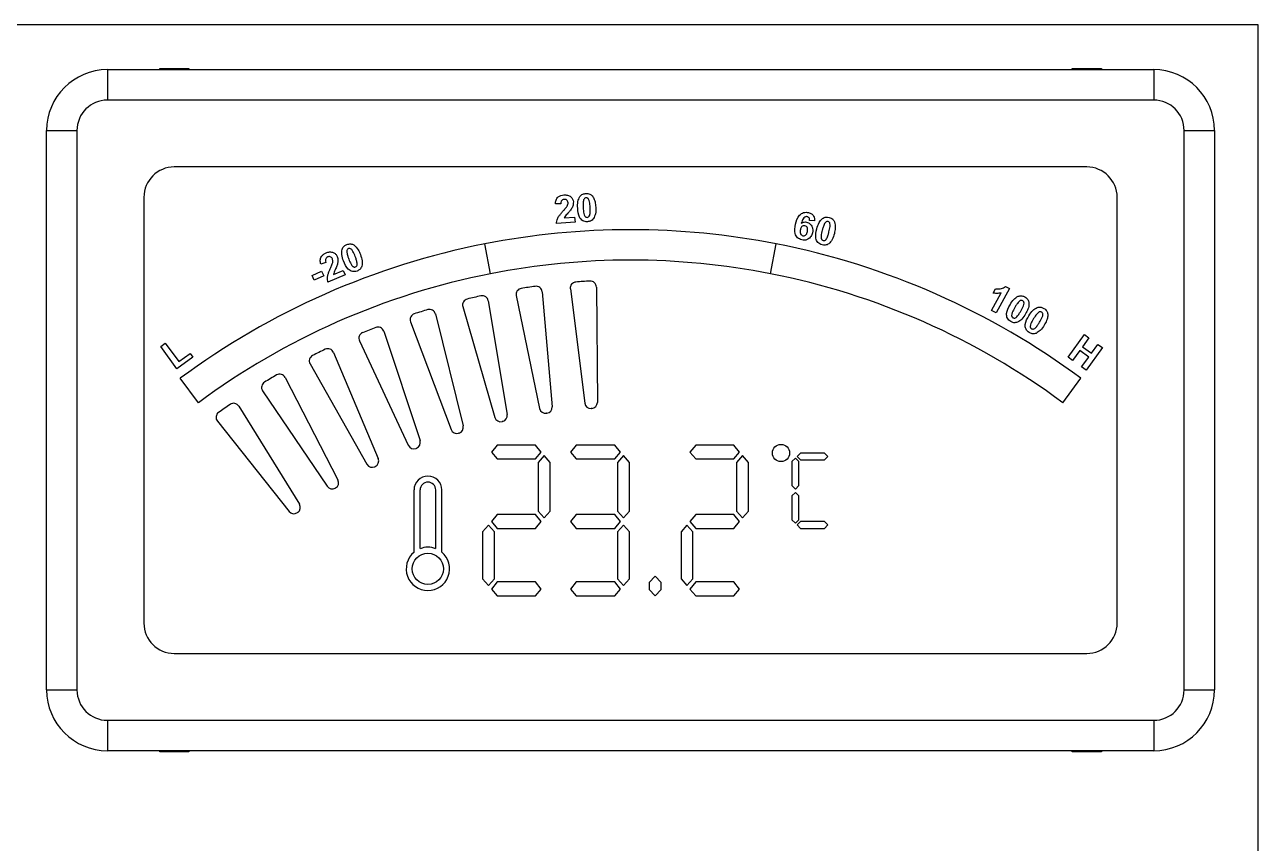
# Model space of a CAD drawing. Header units: millimetres. Extents: x 0 to 279, y 0 to 216.
# Drawn here: x 213.48 to 221.93, y 196.44 to 202.05 of the extents above; entities that cross this region are included whole.
import ezdxf

# ---------------------------------------------------------------- set-up
doc = ezdxf.new("R2010")
doc.units = ezdxf.units.MM

msp = doc.modelspace()

# ---------------------------------------------------------------- linework, layer by layer
at = {"color": 7, "linetype": 'Continuous', "lineweight": 25}
for p, q in [((221.9322, 202.0477), (213.3322, 202.0477)), ((221.9322, 183.2544), (221.9322, 202.0477)), ((214.0489, 201.7394), (221.2156, 201.7394)), ((214.0489, 201.7394), (214.0489, 201.5311)), ((214.4072, 201.7477), (214.6072, 201.7477)), ((214.4072, 201.7394), (214.4072, 201.7477)), ((214.6072, 201.7477), (214.6072, 201.7394)), ((220.6572, 201.7477), (220.8572, 201.7477)), ((220.6572, 201.7394), (220.6572, 201.7477)), ((220.8572, 201.7477), (220.8572, 201.7394)), ((221.2156, 201.7394), (221.2156, 201.5311)), ((221.2156, 201.5311), (214.0489, 201.5311)), ((213.6322, 197.4894), (213.6322, 201.3227)), ((213.6322, 201.3227), (213.8406, 201.3227)), ((213.8406, 201.3227), (213.8406, 197.4894)), ((221.4239, 197.4894), (221.4239, 201.3227)), ((221.4239, 201.3227), (221.6322, 201.3227)), ((221.6322, 201.3227), (221.6322, 197.4894)), ((220.7572, 201.0727), (214.5072, 201.0727)), ((214.2989, 200.8644), (214.2989, 197.9477)), ((220.9656, 197.9477), (220.9656, 200.8644)), ((217.1539, 200.8189), (217.1173, 200.8195)), ((217.2519, 200.6954), (217.1243, 200.6846)), ((217.1768, 200.7231), (217.2491, 200.7292)), ((217.2491, 200.7292), (217.2519, 200.6954)), ((218.8932, 200.7027), (218.8581, 200.7068)), ((216.6739, 200.3412), (216.6337, 200.5456)), ((218.5906, 200.3412), (218.6307, 200.5456)), ((215.4506, 200.3294), (215.5155, 200.3586)), ((215.5457, 200.4185), (215.511, 200.4077)), ((215.5155, 200.3586), (215.5304, 200.3256)), ((215.5972, 200.3353), (215.6634, 200.3636)), ((215.6634, 200.3636), (215.6767, 200.3327)), ((215.4654, 200.2964), (215.4506, 200.3294)), ((215.5304, 200.3256), (215.4654, 200.2964)), ((215.6767, 200.3327), (215.5597, 200.2827)), ((216.8493, 200.191), (217.0092, 199.4174)), ((217.0261, 200.2168), (217.0947, 199.4299)), ((217.2198, 200.2375), (217.319, 199.4539)), ((217.398, 200.2496), (217.4052, 199.4597)), ((220.1049, 200.0896), (220.1697, 200.2104)), ((220.1153, 200.2083), (220.1309, 200.2373)), ((220.2269, 200.2403), (220.137, 200.0725)), ((220.2009, 200.2542), (220.2269, 200.2403)), ((216.4836, 200.1157), (216.7032, 199.3569)), ((216.6578, 200.1552), (216.7875, 199.376)), ((216.1248, 200.0121), (216.4029, 199.2728)), ((216.2955, 200.0652), (216.4854, 199.2984)), ((220.137, 200.0725), (220.1049, 200.0896)), ((215.9412, 199.9471), (216.1903, 199.1975)), ((214.414, 199.8436), (214.4453, 199.8661)), ((214.5247, 199.69), (214.414, 199.8436)), ((214.4453, 199.8661), (214.5372, 199.7387)), ((215.7752, 199.881), (216.11, 199.1655)), ((220.6292, 199.7689), (220.7405, 199.9237)), ((220.7717, 199.9013), (220.7279, 199.8403)), ((220.7405, 199.9237), (220.7717, 199.9013)), ((220.7892, 199.7964), (220.833, 199.8573)), ((220.833, 199.8573), (220.8642, 199.8348)), ((214.6337, 199.7686), (214.5247, 199.69)), ((214.5372, 199.7387), (214.6149, 199.7947)), ((214.6149, 199.7947), (214.6337, 199.7686)), ((215.5972, 199.8019), (215.9039, 199.0739)), ((220.6605, 199.7464), (220.6292, 199.7689)), ((220.7091, 199.8141), (220.6605, 199.7464)), ((220.7704, 199.7702), (220.7091, 199.8141)), ((220.7217, 199.7025), (220.7704, 199.7702)), ((220.7279, 199.8403), (220.7892, 199.7964)), ((220.8642, 199.8348), (220.753, 199.68)), ((215.4369, 199.7231), (215.8263, 199.0358)), ((220.753, 199.68), (220.7217, 199.7025)), ((214.6719, 199.4571), (214.5479, 199.6245)), ((215.2656, 199.6303), (215.628, 198.9284)), ((220.5926, 199.4571), (220.7166, 199.6245)), ((215.1119, 199.5392), (215.5536, 198.8844)), ((214.9483, 199.4335), (215.3642, 198.7619)), ((217.0592, 199.3851), (217.0561, 199.3846)), ((217.3663, 199.4178), (217.3632, 199.4175)), ((214.8022, 199.3307), (215.2936, 198.7122)), ((216.7556, 199.3286), (216.7525, 199.3279)), ((216.4573, 199.2486), (216.4543, 199.2477)), ((216.7188, 199.167), (216.6797, 199.1194)), ((216.9801, 199.167), (216.7188, 199.167)), ((217.0192, 199.1194), (216.9801, 199.167)), ((217.2587, 199.167), (217.2206, 199.1194)), ((217.5251, 199.167), (217.2587, 199.167)), ((217.5631, 199.1194), (217.5251, 199.167)), ((218.0785, 199.167), (218.0394, 199.1194)), ((218.3398, 199.167), (218.0785, 199.167)), ((218.3789, 199.1194), (218.3398, 199.167)), ((216.1661, 199.1457), (216.1632, 199.1445)), ((216.6797, 199.1194), (216.7188, 199.0718)), ((216.9801, 199.0718), (217.0192, 199.1194)), ((217.0398, 199.0952), (216.9991, 199.0478)), ((217.0806, 199.0478), (217.0398, 199.0952)), ((217.2206, 199.1194), (217.2587, 199.0718)), ((217.5251, 199.0718), (217.5631, 199.1194)), ((217.5837, 199.0952), (217.5429, 199.0478)), ((217.6245, 199.0478), (217.5837, 199.0952)), ((218.0394, 199.1194), (218.0785, 199.0718)), ((218.3398, 199.0718), (218.3789, 199.1194)), ((218.3995, 199.0952), (218.3587, 199.0478)), ((218.4403, 199.0478), (218.3995, 199.0952)), ((218.797, 199.1126), (218.7737, 199.0886)), ((218.7737, 199.0886), (218.797, 199.065)), ((218.9605, 199.1126), (218.797, 199.1126)), ((218.9838, 199.0886), (218.9605, 199.1126)), ((218.9605, 199.065), (218.9838, 199.0886)), ((215.8839, 199.0204), (215.881, 199.019)), ((216.7188, 199.0718), (216.9801, 199.0718)), ((216.9991, 199.0478), (216.9991, 198.7151)), ((217.0806, 198.7151), (217.0806, 199.0478)), ((217.2587, 199.0718), (217.5251, 199.0718)), ((217.5429, 199.0478), (217.5429, 198.7151)), ((217.6245, 198.7151), (217.6245, 199.0478)), ((218.0785, 199.0718), (218.3398, 199.0718)), ((218.3587, 199.0478), (218.3587, 198.7151)), ((218.4403, 198.7151), (218.4403, 199.0478)), ((218.7616, 199.077), (218.7378, 199.0535)), ((218.7378, 199.0535), (218.7378, 198.8896)), ((218.7854, 199.0535), (218.7616, 199.077)), ((218.7854, 198.8896), (218.7854, 199.0535)), ((218.797, 199.065), (218.9605, 199.065)), ((215.6122, 198.8735), (215.6094, 198.8719)), ((216.1492, 198.4327), (216.1492, 198.8594)), ((216.1908, 198.4572), (216.1908, 198.8594)), ((216.2978, 198.4572), (216.2978, 198.8594)), ((216.3395, 198.4327), (216.3395, 198.8594)), ((218.7378, 198.8896), (218.7616, 198.8659)), ((218.7616, 198.8426), (218.7378, 198.8192)), ((218.7616, 198.8659), (218.7854, 198.8896)), ((218.7854, 198.8192), (218.7616, 198.8426)), ((218.7378, 198.8192), (218.7378, 198.6554)), ((218.7854, 198.6554), (218.7854, 198.8192)), ((215.3528, 198.7059), (215.3502, 198.7041)), ((216.7188, 198.6911), (216.6797, 198.6435)), ((216.9801, 198.6911), (216.7188, 198.6911)), ((217.0192, 198.6435), (216.9801, 198.6911)), ((216.9991, 198.7151), (217.0398, 198.6677)), ((217.0398, 198.6677), (217.0806, 198.7151)), ((217.2587, 198.6911), (217.2206, 198.6435)), ((217.5251, 198.6911), (217.2587, 198.6911)), ((217.5631, 198.6435), (217.5251, 198.6911)), ((217.5429, 198.7151), (217.5837, 198.6677)), ((217.5837, 198.6677), (217.6245, 198.7151)), ((218.0785, 198.6911), (218.0394, 198.6435)), ((218.3398, 198.6911), (218.0785, 198.6911)), ((218.3789, 198.6435), (218.3398, 198.6911)), ((218.3587, 198.7151), (218.3995, 198.6677)), ((218.3995, 198.6677), (218.4403, 198.7151)), ((216.6591, 198.6193), (216.6183, 198.5728)), ((216.6999, 198.5728), (216.6591, 198.6193)), ((216.6797, 198.6435), (216.7188, 198.5959)), ((216.7188, 198.5959), (216.9801, 198.5959)), ((216.9801, 198.5959), (217.0192, 198.6435)), ((217.2206, 198.6435), (217.2587, 198.5959)), ((217.2587, 198.5959), (217.5251, 198.5959)), ((217.5251, 198.5959), (217.5631, 198.6435)), ((217.5837, 198.6193), (217.5429, 198.5728)), ((217.6245, 198.5728), (217.5837, 198.6193)), ((218.0188, 198.6193), (217.978, 198.5728)), ((218.0596, 198.5728), (218.0188, 198.6193)), ((218.0394, 198.6435), (218.0785, 198.5959)), ((218.0785, 198.5959), (218.3398, 198.5959)), ((218.3398, 198.5959), (218.3789, 198.6435)), ((218.7378, 198.6554), (218.7616, 198.6318)), ((218.7616, 198.6318), (218.7854, 198.6554)), ((218.797, 198.6435), (218.7737, 198.6197)), ((218.7737, 198.6197), (218.797, 198.5959)), ((218.9605, 198.6435), (218.797, 198.6435)), ((218.797, 198.5959), (218.9605, 198.5959)), ((218.9838, 198.6197), (218.9605, 198.6435)), ((218.9605, 198.5959), (218.9838, 198.6197)), ((216.6183, 198.5728), (216.6183, 198.2513)), ((216.6999, 198.2513), (216.6999, 198.5728)), ((217.5429, 198.5728), (217.5429, 198.2513)), ((217.6245, 198.2513), (217.6245, 198.5728)), ((217.978, 198.5728), (217.978, 198.2513)), ((218.0596, 198.2513), (218.0596, 198.5728)), ((216.6183, 198.2513), (216.6591, 198.2048)), ((216.6591, 198.2048), (216.6999, 198.2513)), ((217.5429, 198.2513), (217.5837, 198.2048)), ((217.5837, 198.2048), (217.6245, 198.2513)), ((217.8012, 198.2696), (217.7605, 198.2243)), ((217.842, 198.2243), (217.8012, 198.2696)), ((217.978, 198.2513), (218.0188, 198.2048)), ((218.0188, 198.2048), (218.0596, 198.2513)), ((216.7188, 198.2288), (216.6797, 198.1808)), ((216.6797, 198.1808), (216.7188, 198.1336)), ((216.9801, 198.2288), (216.7188, 198.2288)), ((217.0192, 198.1808), (216.9801, 198.2288)), ((216.9801, 198.1336), (217.0192, 198.1808)), ((217.2587, 198.2288), (217.2206, 198.1808)), ((217.2206, 198.1808), (217.2587, 198.1336)), ((217.5251, 198.2288), (217.2587, 198.2288)), ((217.5631, 198.1808), (217.5251, 198.2288)), ((217.5251, 198.1336), (217.5631, 198.1808)), ((217.7605, 198.2243), (217.7605, 198.1782)), ((217.7605, 198.1782), (217.8012, 198.1336)), ((217.8012, 198.1336), (217.842, 198.1782)), ((217.842, 198.1782), (217.842, 198.2243)), ((218.0785, 198.2288), (218.0394, 198.1808)), ((218.0394, 198.1808), (218.0785, 198.1336)), ((218.3398, 198.2288), (218.0785, 198.2288)), ((218.3789, 198.1808), (218.3398, 198.2288)), ((218.3398, 198.1336), (218.3789, 198.1808)), ((216.7188, 198.1336), (216.9801, 198.1336)), ((217.2587, 198.1336), (217.5251, 198.1336)), ((218.0785, 198.1336), (218.3398, 198.1336)), ((214.5072, 197.7394), (220.7572, 197.7394)), ((213.6322, 197.4894), (213.8406, 197.4894)), ((221.4239, 197.4894), (221.6322, 197.4894)), ((214.0489, 197.2811), (221.2156, 197.2811)), ((214.0489, 197.2811), (214.0489, 197.0727)), ((221.2156, 197.2811), (221.2156, 197.0727)), ((221.2156, 197.0727), (214.0489, 197.0727)), ((214.4072, 197.0644), (214.4072, 197.0727)), ((214.6072, 197.0644), (214.4072, 197.0644)), ((214.6072, 197.0727), (214.6072, 197.0644)), ((220.6572, 197.0644), (220.6572, 197.0727)), ((220.8572, 197.0644), (220.6572, 197.0644)), ((220.8572, 197.0727), (220.8572, 197.0644))]:
    msp.add_line(p, q, dxfattribs=at)
for centre, radius in [((218.6629, 199.1126), 0.0592), ((216.2443, 198.3186), 0.1069)]:
    msp.add_circle(centre, radius, dxfattribs=at)
for centre, radius, start, end in [((214.0489, 201.3227), 0.4167, 90, 180), ((221.2156, 201.3227), 0.4167, 0, 90), ((214.0489, 201.3227), 0.2083, 90, 180), ((221.2156, 201.3227), 0.2083, 0, 90), ((214.5072, 200.8644), 0.2083, 90, 180), ((220.7572, 200.8644), 0.2083, 0, 90), ((217.6322, 195.462), 5.1807, 78.88759, 101.11241), ((217.6322, 195.462), 5.1807, 101.11241, 126.53816), ((217.6322, 195.462), 5.1807, 53.46184, 78.88759), ((217.6322, 195.462), 4.9724, 78.88759, 101.11241), ((217.6322, 195.462), 4.9724, 101.11241, 126.53816), ((217.2611, 200.2428), 0.0417, 94.43891, 187.21673), ((217.6322, 195.462), 4.8368, 93.29802, 94.43891), ((217.3564, 200.2492), 0.0417, 0.5202, 93.29802), ((217.6322, 195.462), 4.9724, 53.46184, 78.88759), ((217.6322, 195.462), 4.8368, 102.22659, 103.36748), ((216.6167, 200.1484), 0.0417, 9.44878, 102.22659), ((216.8901, 200.1994), 0.0417, 98.9032, 191.68101), ((217.6322, 195.462), 4.8368, 97.76231, 98.9032), ((216.9846, 200.2132), 0.0417, 4.98449, 97.76231), ((216.255, 200.0551), 0.0417, 13.91306, 106.69088), ((216.5236, 200.1272), 0.0417, 103.36748, 196.1453), ((216.1638, 200.0268), 0.0417, 107.83177, 200.60959), ((217.6322, 195.462), 4.8368, 106.69088, 107.83177), ((215.813, 199.8987), 0.0417, 112.29605, 205.07387), ((217.6322, 195.462), 4.8368, 111.15516, 112.29605), ((215.9017, 199.934), 0.0417, 18.37735, 111.15516), ((215.4732, 199.7436), 0.0417, 116.76034, 209.53816), ((217.6322, 195.462), 4.8368, 115.61945, 116.76034), ((215.5588, 199.7857), 0.0417, 22.84163, 115.61945), ((215.1464, 199.5625), 0.0417, 121.22463, 214.00244), ((217.6322, 195.462), 4.8368, 120.08374, 121.22463), ((215.2286, 199.6112), 0.0417, 27.30592, 120.08374), ((217.6322, 195.462), 4.8368, 124.54802, 125.68891), ((214.9129, 199.4115), 0.0417, 31.7702, 124.54802), ((217.0532, 199.4263), 0.0417, 278.30979, 4.98449), ((217.3603, 199.4591), 0.0417, 187.21673, 273.89142), ((217.3635, 199.4593), 0.0417, 273.84551, 0.5202), ((214.8348, 199.3566), 0.0417, 125.68891, 218.46673), ((216.7433, 199.3685), 0.0417, 196.1453, 282.82), ((216.7464, 199.3692), 0.0417, 282.77408, 9.44878), ((217.05, 199.4258), 0.0417, 191.68101, 278.35571), ((216.4419, 199.2874), 0.0417, 200.60959, 287.28428), ((216.445, 199.2884), 0.0417, 287.23837, 13.91306), ((216.1507, 199.1844), 0.0417, 291.70265, 18.37735), ((216.1477, 199.1832), 0.0417, 205.07387, 291.74857), ((215.8626, 199.0563), 0.0417, 209.53816, 296.21285), ((215.8655, 199.0578), 0.0417, 296.16694, 22.84163), ((215.591, 198.9093), 0.0417, 300.63122, 27.30592), ((216.2443, 198.8594), 0.0951, 0, 180), ((215.5882, 198.9077), 0.0417, 214.00244, 300.67714), ((216.2443, 198.8594), 0.0535, 0, 180), ((215.3288, 198.74), 0.0417, 305.09551, 31.7702), ((215.3262, 198.7381), 0.0417, 218.46673, 305.14142), ((216.2443, 198.3186), 0.1485, 129.83844, 50.16156), ((216.2443, 198.3186), 0.1485, 68.89493, 111.10507), ((214.5072, 197.9477), 0.2083, 180, 270), ((220.7572, 197.9477), 0.2083, 270, 0), ((214.0489, 197.4894), 0.4167, 180, 270), ((214.0489, 197.4894), 0.2083, 180, 270), ((221.2156, 197.4894), 0.2083, 270, 0), ((221.2156, 197.4894), 0.4167, 270, 0)]:
    msp.add_arc(centre, radius, start, end, dxfattribs=at)
for points, knots in [([(217.1173, 200.8195), (217.118, 200.8284), (217.1193, 200.8462), (217.1345, 200.8672), (217.1549, 200.878), (217.1687, 200.8801), (217.1756, 200.8811)], [0, 0, 0, 0, 0.280611, 0.558702, 0.779164, 1, 1, 1, 1]), ([(217.1756, 200.8811), (217.1841, 200.8812), (217.2011, 200.8816), (217.2227, 200.8703), (217.2368, 200.853), (217.2392, 200.8398), (217.2404, 200.8333)], [0, 0, 0, 0, 0.280582, 0.559766, 0.779797, 1, 1, 1, 1]), ([(217.2701, 200.7911), (217.2694, 200.8065), (217.2681, 200.8338), (217.2795, 200.8586), (217.2844, 200.8694)], [0, 0, 0, 0, 0.561364, 1, 1, 1, 1]), ([(217.2844, 200.8694), (217.2873, 200.873), (217.2932, 200.8801), (217.3075, 200.8887), (217.3192, 200.8903), (217.3264, 200.8913)], [0, 0, 0, 0, 0.28029, 0.560444, 1, 1, 1, 1]), ([(217.3281, 200.8611), (217.3253, 200.8606), (217.3197, 200.8595), (217.3121, 200.8521), (217.3104, 200.845), (217.3093, 200.8407)], [0, 0, 0, 0, 0.279694, 0.559249, 1, 1, 1, 1]), ([(217.3264, 200.8913), (217.3358, 200.8909), (217.3528, 200.8903), (217.3652, 200.879), (217.3706, 200.874)], [0, 0, 0, 0, 0.559484, 1, 1, 1, 1]), ([(217.3554, 200.7955), (217.3547, 200.8085), (217.3536, 200.8279), (217.3475, 200.8486), (217.3416, 200.8564), (217.3363, 200.8603), (217.3313, 200.8608), (217.3281, 200.8611)], [0, 0, 0, 0, 0.5012403, 0.7508742, 0.81355, 0.8760897, 1, 1, 1, 1]), ([(217.3706, 200.874), (217.3757, 200.8663), (217.3841, 200.8536), (217.3892, 200.833), (217.3922, 200.8155), (217.3931, 200.8036), (217.3935, 200.7977)], [0, 0, 0, 0, 0.33879, 0.559125, 0.77954, 1, 1, 1, 1]), ([(217.1773, 200.8508), (217.1731, 200.8501), (217.1648, 200.8486), (217.1543, 200.8366), (217.154, 200.8256), (217.1539, 200.8189)], [0, 0, 0, 0, 0.280596, 0.559435, 1, 1, 1, 1]), ([(217.1708, 200.771), (217.1763, 200.777), (217.1861, 200.7877), (217.1946, 200.7995), (217.1984, 200.8047)], [0, 0, 0, 0, 0.560248, 1, 1, 1, 1]), ([(217.2252, 200.7829), (217.2199, 200.776), (217.211, 200.7647), (217.1973, 200.75), (217.1856, 200.7376), (217.1797, 200.7279), (217.1768, 200.7231)], [0, 0, 0, 0, 0.3400206, 0.5601977, 0.7803657, 1, 1, 1, 1]), ([(217.204, 200.8276), (217.2035, 200.8314), (217.2024, 200.8388), (217.1953, 200.8473), (217.1862, 200.851), (217.1803, 200.8509), (217.1773, 200.8508)], [0, 0, 0, 0, 0.2805069, 0.5590708, 0.7792031, 1, 1, 1, 1]), ([(217.1984, 200.8047), (217.2004, 200.8087), (217.2039, 200.816), (217.204, 200.8241), (217.204, 200.8276)], [0, 0, 0, 0, 0.560176, 1, 1, 1, 1]), ([(217.2404, 200.8333), (217.2399, 200.8231), (217.239, 200.805), (217.2295, 200.7897), (217.2252, 200.7829)], [0, 0, 0, 0, 0.558405, 1, 1, 1, 1]), ([(217.3372, 200.6973), (217.3318, 200.6974), (217.3208, 200.6975), (217.3053, 200.7036), (217.2923, 200.7137), (217.2738, 200.7411), (217.2717, 200.7689), (217.2701, 200.7911)], [0, 0, 0, 0, 0.12532, 0.250471, 0.375729, 0.50089, 1, 1, 1, 1]), ([(217.3093, 200.8407), (217.3085, 200.8318), (217.307, 200.8159), (217.3079, 200.7999), (217.3083, 200.7929)], [0, 0, 0, 0, 0.55965, 1, 1, 1, 1]), ([(217.3083, 200.7929), (217.3089, 200.78), (217.31, 200.7606), (217.3161, 200.7399), (217.322, 200.7321), (217.3273, 200.7282), (217.3323, 200.7278), (217.3356, 200.7275)], [0, 0, 0, 0, 0.501144, 0.750728, 0.813367, 0.875912, 1, 1, 1, 1]), ([(217.3543, 200.7479), (217.3551, 200.7568), (217.3566, 200.7726), (217.3558, 200.7885), (217.3554, 200.7955)], [0, 0, 0, 0, 0.559624, 1, 1, 1, 1]), ([(217.3935, 200.7977), (217.3942, 200.7823), (217.3955, 200.7549), (217.3841, 200.7301), (217.3791, 200.7192)], [0, 0, 0, 0, 0.561399, 1, 1, 1, 1]), ([(217.1243, 200.6846), (217.1258, 200.696), (217.1283, 200.7148), (217.1424, 200.7372), (217.1561, 200.7545), (217.1659, 200.7655), (217.1708, 200.771)], [0, 0, 0, 0, 0.338846, 0.559016, 0.779488, 1, 1, 1, 1]), ([(217.3356, 200.7275), (217.3383, 200.728), (217.3439, 200.7291), (217.3515, 200.7365), (217.3532, 200.7436), (217.3543, 200.7479)], [0, 0, 0, 0, 0.279752, 0.559288, 1, 1, 1, 1]), ([(217.3791, 200.7192), (217.3762, 200.7156), (217.3704, 200.7085), (217.3561, 200.6999), (217.3444, 200.6983), (217.3372, 200.6973)], [0, 0, 0, 0, 0.280265, 0.560435, 1, 1, 1, 1]), ([(218.7619, 200.6805), (218.7681, 200.7031), (218.7757, 200.7315), (218.802, 200.7534), (218.8227, 200.7635), (218.8399, 200.7618), (218.8514, 200.7607)], [0, 0, 0, 0, 0.499204, 0.624951, 0.750694, 1, 1, 1, 1]), ([(218.8425, 200.7321), (218.8397, 200.7324), (218.8341, 200.7331), (218.8232, 200.7291), (218.8099, 200.7137), (218.8051, 200.6975), (218.8019, 200.6866)], [0, 0, 0, 0, 0.125033, 0.250129, 0.498369, 1, 1, 1, 1]), ([(218.8019, 200.6866), (218.8083, 200.6904), (218.8196, 200.6972), (218.8326, 200.6955), (218.8384, 200.6947)], [0, 0, 0, 0, 0.559232, 1, 1, 1, 1]), ([(218.8384, 200.6947), (218.8466, 200.6916), (218.8629, 200.6853), (218.8767, 200.6641), (218.8817, 200.6421), (218.8795, 200.6287), (218.8783, 200.6219)], [0, 0, 0, 0, 0.278933, 0.558702, 0.779136, 1, 1, 1, 1]), ([(218.8581, 200.7068), (218.8583, 200.7099), (218.8587, 200.716), (218.8556, 200.7244), (218.8495, 200.7299), (218.8449, 200.7314), (218.8425, 200.7321)], [0, 0, 0, 0, 0.280714, 0.559765, 0.779693, 1, 1, 1, 1]), ([(218.8514, 200.7607), (218.8584, 200.7584), (218.8725, 200.7539), (218.8869, 200.7382), (218.8933, 200.7201), (218.8932, 200.7085), (218.8932, 200.7027)], [0, 0, 0, 0, 0.279986, 0.559138, 0.779295, 1, 1, 1, 1]), ([(218.9083, 200.649), (218.9123, 200.6639), (218.9194, 200.6904), (218.9378, 200.7106), (218.9459, 200.7195)], [0, 0, 0, 0, 0.561375, 1, 1, 1, 1]), ([(218.9459, 200.7195), (218.9541, 200.7239), (218.9689, 200.732), (218.9853, 200.7289), (218.9926, 200.7275)], [0, 0, 0, 0, 0.55805, 1, 1, 1, 1]), ([(218.985, 200.6981), (218.9822, 200.6985), (218.9765, 200.6992), (218.967, 200.6945), (218.9632, 200.6882), (218.9609, 200.6844)], [0, 0, 0, 0, 0.279658, 0.559266, 1, 1, 1, 1]), ([(218.9911, 200.6272), (218.9943, 200.6398), (218.9992, 200.6588), (219, 200.6818), (218.9942, 200.6943), (218.988, 200.6969), (218.985, 200.6981)], [0, 0, 0, 0, 0.5017624, 0.7517296, 0.8758327, 1, 1, 1, 1]), ([(218.9926, 200.7275), (219.0015, 200.7243), (219.0175, 200.7185), (219.0259, 200.7039), (219.0296, 200.6975)], [0, 0, 0, 0, 0.559539, 1, 1, 1, 1]), ([(219.0296, 200.6975), (219.0325, 200.6826), (219.0377, 200.6557), (219.0311, 200.6293), (219.0281, 200.6176)], [0, 0, 0, 0, 0.5576455, 1, 1, 1, 1]), ([(218.8046, 200.5729), (218.7943, 200.5768), (218.7787, 200.5828), (218.7654, 200.6005), (218.7525, 200.6307), (218.7577, 200.6584), (218.7619, 200.6805)], [0, 0, 0, 0, 0.249067, 0.37481, 0.500533, 1, 1, 1, 1]), ([(218.7953, 200.6438), (218.7945, 200.6391), (218.7928, 200.6298), (218.7956, 200.6166), (218.8027, 200.6061), (218.8096, 200.6033), (218.8131, 200.6019)], [0, 0, 0, 0, 0.2810715, 0.5607841, 0.7810154, 1, 1, 1, 1]), ([(218.8269, 200.6699), (218.8225, 200.6702), (218.8138, 200.6707), (218.8006, 200.661), (218.7973, 200.6504), (218.7953, 200.6438)], [0, 0, 0, 0, 0.279547, 0.55974, 1, 1, 1, 1]), ([(218.8783, 200.6219), (218.8755, 200.613), (218.8699, 200.5951), (218.8497, 200.5772), (218.8265, 200.5696), (218.8119, 200.5718), (218.8046, 200.5729)], [0, 0, 0, 0, 0.280269, 0.55943, 0.779509, 1, 1, 1, 1]), ([(218.8131, 200.6019), (218.816, 200.6015), (218.8218, 200.6008), (218.8301, 200.6043), (218.8392, 200.6132), (218.8418, 200.6228), (218.8436, 200.6295)], [0, 0, 0, 0, 0.186752, 0.373588, 0.560387, 1, 1, 1, 1]), ([(218.8436, 200.6295), (218.845, 200.6377), (218.8472, 200.6502), (218.8385, 200.6654), (218.8307, 200.6684), (218.8269, 200.6699)], [0, 0, 0, 0, 0.4999739, 0.7503227, 1, 1, 1, 1]), ([(218.9438, 200.5389), (218.9386, 200.5406), (218.9282, 200.5441), (218.9153, 200.5546), (218.906, 200.5683), (218.8966, 200.6001), (218.9031, 200.6273), (218.9083, 200.649)], [0, 0, 0, 0, 0.125327, 0.250488, 0.375738, 0.500879, 1, 1, 1, 1]), ([(218.9452, 200.6391), (218.9419, 200.6265), (218.937, 200.6077), (218.9367, 200.5861), (218.9398, 200.5768), (218.9438, 200.5715), (218.9484, 200.5696), (218.9514, 200.5683)], [0, 0, 0, 0, 0.501178, 0.750811, 0.813445, 0.875973, 1, 1, 1, 1]), ([(218.9609, 200.6844), (218.9573, 200.6762), (218.951, 200.6614), (218.947, 200.6459), (218.9452, 200.6391)], [0, 0, 0, 0, 0.559634, 1, 1, 1, 1]), ([(218.9755, 200.582), (218.9791, 200.5903), (218.9854, 200.6049), (218.9893, 200.6204), (218.9911, 200.6272)], [0, 0, 0, 0, 0.559637, 1, 1, 1, 1]), ([(219.0281, 200.6176), (219.0241, 200.6027), (219.017, 200.5762), (218.9986, 200.5559), (218.9905, 200.547)], [0, 0, 0, 0, 0.5613946, 1, 1, 1, 1]), ([(215.6561, 200.5075), (215.6602, 200.516), (215.6676, 200.5311), (215.6827, 200.5381), (215.6894, 200.5411)], [0, 0, 0, 0, 0.558116, 1, 1, 1, 1]), ([(215.6894, 200.5411), (215.6985, 200.5437), (215.7148, 200.5482), (215.7301, 200.5413), (215.7368, 200.5382)], [0, 0, 0, 0, 0.559494, 1, 1, 1, 1]), ([(215.7368, 200.5382), (215.7478, 200.5277), (215.7676, 200.509), (215.7775, 200.4837), (215.7819, 200.4725)], [0, 0, 0, 0, 0.557647, 1, 1, 1, 1]), ([(218.9905, 200.547), (218.9866, 200.5445), (218.9789, 200.5395), (218.9627, 200.5356), (218.951, 200.5377), (218.9438, 200.5389)], [0, 0, 0, 0, 0.280305, 0.560482, 1, 1, 1, 1]), ([(218.9514, 200.5683), (218.9542, 200.5679), (218.9599, 200.5672), (218.9694, 200.5719), (218.9732, 200.5782), (218.9755, 200.582)], [0, 0, 0, 0, 0.279834, 0.559283, 1, 1, 1, 1]), ([(215.511, 200.4077), (215.5088, 200.4163), (215.5045, 200.4335), (215.5123, 200.458), (215.5283, 200.4746), (215.5407, 200.4808), (215.5468, 200.4839)], [0, 0, 0, 0, 0.280605, 0.558718, 0.779158, 1, 1, 1, 1]), ([(215.5578, 200.4559), (215.5541, 200.4539), (215.5468, 200.4499), (215.5405, 200.4353), (215.5437, 200.4249), (215.5457, 200.4185)], [0, 0, 0, 0, 0.280629, 0.559488, 1, 1, 1, 1]), ([(215.5468, 200.4839), (215.5548, 200.4867), (215.5707, 200.4923), (215.5946, 200.4885), (215.6132, 200.4766), (215.6196, 200.4649), (215.6227, 200.459)], [0, 0, 0, 0, 0.280625, 0.559794, 0.779812, 1, 1, 1, 1]), ([(215.5903, 200.4423), (215.5886, 200.4457), (215.5852, 200.4524), (215.5759, 200.4582), (215.5661, 200.4589), (215.5606, 200.4569), (215.5578, 200.4559)], [0, 0, 0, 0, 0.280439, 0.559144, 0.779353, 1, 1, 1, 1]), ([(215.5921, 200.419), (215.5927, 200.4235), (215.5938, 200.4314), (215.5913, 200.439), (215.5903, 200.4423)], [0, 0, 0, 0, 0.560113, 1, 1, 1, 1]), ([(215.6227, 200.459), (215.6254, 200.4494), (215.6303, 200.432), (215.6261, 200.4146), (215.6242, 200.4069)], [0, 0, 0, 0, 0.558438, 1, 1, 1, 1]), ([(215.6664, 200.4286), (215.661, 200.443), (215.6515, 200.4686), (215.6547, 200.4957), (215.6561, 200.5075)], [0, 0, 0, 0, 0.561382, 1, 1, 1, 1]), ([(215.7002, 200.5129), (215.6977, 200.5116), (215.6927, 200.5089), (215.6877, 200.4995), (215.6883, 200.4922), (215.6886, 200.4877)], [0, 0, 0, 0, 0.279682, 0.559275, 1, 1, 1, 1]), ([(215.6886, 200.4877), (215.6905, 200.479), (215.6939, 200.4634), (215.6996, 200.4485), (215.7021, 200.4419)], [0, 0, 0, 0, 0.559627, 1, 1, 1, 1]), ([(215.7463, 200.4588), (215.7416, 200.471), (215.7346, 200.4891), (215.7219, 200.5083), (215.7099, 200.5151), (215.7035, 200.5137), (215.7002, 200.5129)], [0, 0, 0, 0, 0.501768, 0.751734, 0.875925, 1, 1, 1, 1]), ([(215.7021, 200.4419), (215.7067, 200.4297), (215.7136, 200.4115), (215.7259, 200.3939), (215.7338, 200.3881), (215.7402, 200.3862), (215.745, 200.3873), (215.7482, 200.388)], [0, 0, 0, 0, 0.501166, 0.750798, 0.813453, 0.875966, 1, 1, 1, 1]), ([(215.7598, 200.4131), (215.7579, 200.4218), (215.7545, 200.4374), (215.7488, 200.4523), (215.7463, 200.4588)], [0, 0, 0, 0, 0.559623, 1, 1, 1, 1]), ([(215.7819, 200.4725), (215.7873, 200.4581), (215.7969, 200.4324), (215.7937, 200.4053), (215.7923, 200.3934)], [0, 0, 0, 0, 0.561405, 1, 1, 1, 1]), ([(215.5597, 200.2827), (215.5576, 200.2939), (215.5541, 200.3124), (215.5604, 200.3379), (215.5678, 200.3585), (215.5736, 200.3719), (215.5766, 200.3786)], [0, 0, 0, 0, 0.3388884, 0.5590339, 0.7794923, 1, 1, 1, 1]), ([(215.5766, 200.3786), (215.5799, 200.386), (215.5858, 200.3992), (215.5902, 200.413), (215.5921, 200.419)], [0, 0, 0, 0, 0.560238, 1, 1, 1, 1]), ([(215.6242, 200.4069), (215.6213, 200.3987), (215.6165, 200.3852), (215.6082, 200.3671), (215.601, 200.3518), (215.5984, 200.3408), (215.5972, 200.3353)], [0, 0, 0, 0, 0.3400286, 0.5602143, 0.7803882, 1, 1, 1, 1]), ([(215.759, 200.3597), (215.7538, 200.3581), (215.7433, 200.3548), (215.7267, 200.3559), (215.7112, 200.3616), (215.6852, 200.382), (215.6748, 200.4079), (215.6664, 200.4286)], [0, 0, 0, 0, 0.125311, 0.250438, 0.375645, 0.50085, 1, 1, 1, 1]), ([(215.7482, 200.388), (215.7507, 200.3893), (215.7557, 200.392), (215.7606, 200.4014), (215.7601, 200.4087), (215.7598, 200.4131)], [0, 0, 0, 0, 0.279679, 0.559264, 1, 1, 1, 1]), ([(215.7923, 200.3934), (215.7882, 200.3849), (215.7808, 200.3698), (215.7657, 200.3628), (215.759, 200.3597)], [0, 0, 0, 0, 0.558133, 1, 1, 1, 1]), ([(220.1697, 200.2104), (220.1596, 200.2084), (220.1415, 200.2048), (220.1233, 200.2072), (220.1153, 200.2083)], [0, 0, 0, 0, 0.559698, 1, 1, 1, 1]), ([(220.1309, 200.2373), (220.1393, 200.2368), (220.1531, 200.2359), (220.1722, 200.239), (220.1879, 200.2442), (220.1966, 200.2509), (220.2009, 200.2542)], [0, 0, 0, 0, 0.339775, 0.560116, 0.780147, 1, 1, 1, 1]), ([(220.2314, 200.1286), (220.2392, 200.1418), (220.253, 200.1655), (220.276, 200.1801), (220.2861, 200.1865)], [0, 0, 0, 0, 0.5613936, 1, 1, 1, 1]), ([(220.2861, 200.1865), (220.2953, 200.1886), (220.3116, 200.1925), (220.3266, 200.1852), (220.3332, 200.182)], [0, 0, 0, 0, 0.558093, 1, 1, 1, 1]), ([(220.3332, 200.182), (220.341, 200.1765), (220.3549, 200.1667), (220.3591, 200.1505), (220.361, 200.1433)], [0, 0, 0, 0, 0.559466, 1, 1, 1, 1]), ([(220.2366, 200.0131), (220.232, 200.0162), (220.2229, 200.0222), (220.2132, 200.0358), (220.2078, 200.0514), (220.2071, 200.0845), (220.2206, 200.109), (220.2314, 200.1286)], [0, 0, 0, 0, 0.125301, 0.250467, 0.375738, 0.500908, 1, 1, 1, 1]), ([(220.2643, 200.1093), (220.2578, 200.098), (220.2481, 200.0812), (220.2421, 200.0604), (220.2427, 200.0507), (220.2451, 200.0445), (220.249, 200.0414), (220.2516, 200.0394)], [0, 0, 0, 0, 0.5011401, 0.7507559, 0.8134011, 0.8759253, 1, 1, 1, 1]), ([(220.2913, 200.1488), (220.2857, 200.1418), (220.2758, 200.1292), (220.2678, 200.1154), (220.2643, 200.1093)], [0, 0, 0, 0, 0.559639, 1, 1, 1, 1]), ([(220.3182, 200.1557), (220.3156, 200.1568), (220.3103, 200.159), (220.2999, 200.1569), (220.2946, 200.1519), (220.2913, 200.1488)], [0, 0, 0, 0, 0.279611, 0.559218, 1, 1, 1, 1]), ([(220.3054, 200.0857), (220.3119, 200.097), (220.3217, 200.1138), (220.3277, 200.1346), (220.3271, 200.1444), (220.3247, 200.1506), (220.3208, 200.1537), (220.3182, 200.1557)], [0, 0, 0, 0, 0.50118, 0.750855, 0.813512, 0.876049, 1, 1, 1, 1]), ([(220.361, 200.1433), (220.3611, 200.1341), (220.3612, 200.1189), (220.3543, 200.0988), (220.3472, 200.0824), (220.3414, 200.072), (220.3385, 200.0668)], [0, 0, 0, 0, 0.338834, 0.559175, 0.77957, 1, 1, 1, 1]), ([(220.361, 200.0534), (220.3691, 200.0664), (220.3836, 200.0895), (220.4069, 200.1034), (220.4171, 200.1096)], [0, 0, 0, 0, 0.561383, 1, 1, 1, 1]), ([(220.4171, 200.1096), (220.4262, 200.1114), (220.4426, 200.1148), (220.4573, 200.1071), (220.4638, 200.1037)], [0, 0, 0, 0, 0.558096, 1, 1, 1, 1]), ([(220.4638, 200.1037), (220.4714, 200.0981), (220.4849, 200.088), (220.4887, 200.0717), (220.4903, 200.0645)], [0, 0, 0, 0, 0.559475, 1, 1, 1, 1]), ([(220.2837, 200.0086), (220.2745, 200.0065), (220.2582, 200.0026), (220.2432, 200.0099), (220.2366, 200.0131)], [0, 0, 0, 0, 0.558082, 1, 1, 1, 1]), ([(220.2516, 200.0394), (220.2542, 200.0383), (220.2595, 200.0361), (220.2699, 200.0382), (220.2752, 200.0432), (220.2785, 200.0463)], [0, 0, 0, 0, 0.2797178, 0.5592455, 1, 1, 1, 1]), ([(220.2785, 200.0463), (220.2841, 200.0533), (220.294, 200.0658), (220.3019, 200.0796), (220.3054, 200.0857)], [0, 0, 0, 0, 0.559629, 1, 1, 1, 1]), ([(220.3385, 200.0668), (220.3307, 200.0535), (220.3169, 200.0298), (220.2938, 200.015), (220.2837, 200.0086)], [0, 0, 0, 0, 0.561378, 1, 1, 1, 1]), ([(220.363, 199.9385), (220.3585, 199.9416), (220.3496, 199.9479), (220.3403, 199.9617), (220.3354, 199.9773), (220.3357, 200.0103), (220.3498, 200.0343), (220.361, 200.0534)], [0, 0, 0, 0, 0.125305, 0.250487, 0.375717, 0.500875, 1, 1, 1, 1]), ([(220.3933, 200.0333), (220.3865, 200.0223), (220.3764, 200.0058), (220.3697, 199.9854), (220.37, 199.9756), (220.3723, 199.9694), (220.3761, 199.9663), (220.3787, 199.9642)], [0, 0, 0, 0, 0.501197, 0.750829, 0.813491, 0.876001, 1, 1, 1, 1]), ([(220.4212, 200.0719), (220.4155, 200.065), (220.4052, 200.0529), (220.3969, 200.0393), (220.3933, 200.0333)], [0, 0, 0, 0, 0.559619, 1, 1, 1, 1]), ([(220.4481, 200.078), (220.4455, 200.0792), (220.4404, 200.0815), (220.43, 200.0797), (220.4245, 200.0748), (220.4212, 200.0719)], [0, 0, 0, 0, 0.279721, 0.559201, 1, 1, 1, 1]), ([(220.4335, 200.0088), (220.4402, 200.0198), (220.4503, 200.0363), (220.457, 200.0568), (220.4566, 200.0665), (220.4544, 200.0727), (220.4506, 200.0759), (220.4481, 200.078)], [0, 0, 0, 0, 0.501165, 0.750805, 0.813441, 0.875997, 1, 1, 1, 1]), ([(220.4903, 200.0645), (220.4901, 200.0553), (220.4899, 200.0402), (220.4824, 200.0204), (220.4749, 200.0043), (220.4689, 199.9941), (220.4659, 199.989)], [0, 0, 0, 0, 0.338791, 0.559136, 0.779551, 1, 1, 1, 1]), ([(220.4097, 199.9326), (220.4005, 199.9307), (220.3841, 199.9273), (220.3695, 199.9351), (220.363, 199.9385)], [0, 0, 0, 0, 0.558096, 1, 1, 1, 1]), ([(220.3787, 199.9642), (220.3812, 199.963), (220.3864, 199.9607), (220.3968, 199.9625), (220.4022, 199.9673), (220.4056, 199.9703)], [0, 0, 0, 0, 0.279736, 0.559268, 1, 1, 1, 1]), ([(220.4056, 199.9703), (220.4113, 199.9771), (220.4216, 199.9892), (220.4298, 200.0028), (220.4335, 200.0088)], [0, 0, 0, 0, 0.559645, 1, 1, 1, 1]), ([(220.4659, 199.989), (220.4578, 199.976), (220.4433, 199.9528), (220.4199, 199.9388), (220.4097, 199.9326)], [0, 0, 0, 0, 0.561391, 1, 1, 1, 1])]:
    msp.add_open_spline(points, degree=3, knots=knots, dxfattribs=at)

doc.saveas('drawing.dxf')
